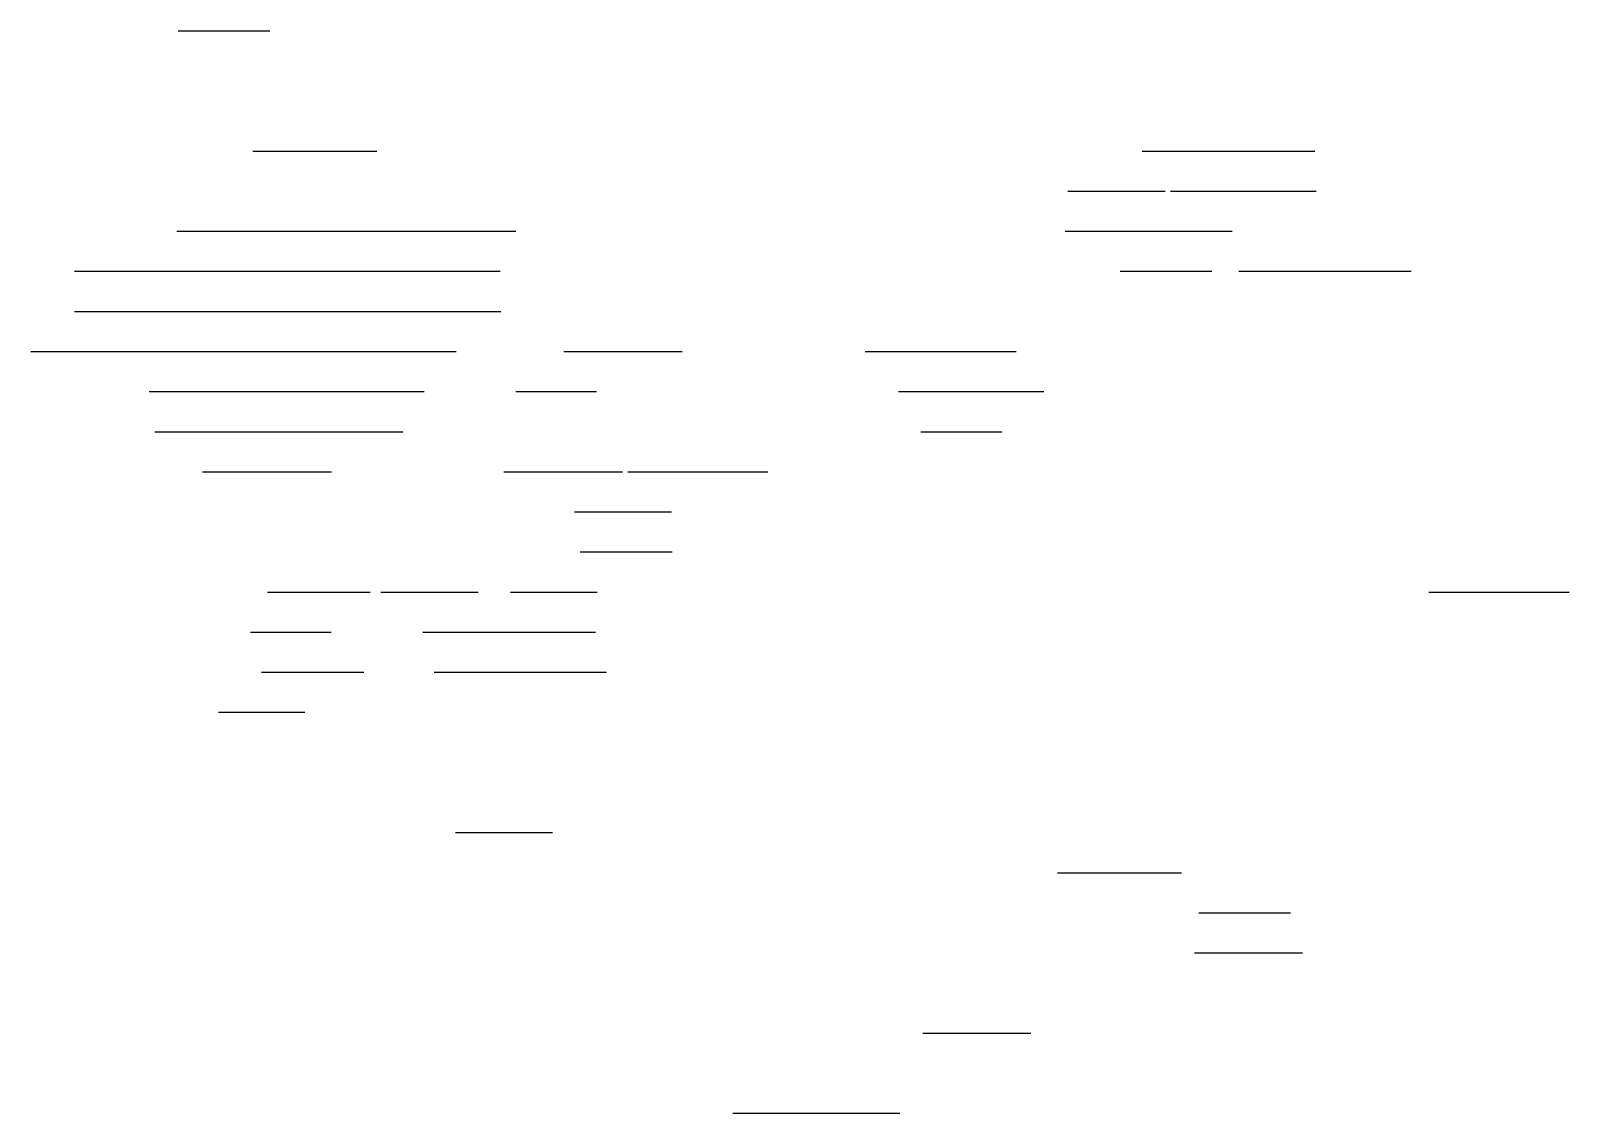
# Model space of a CAD drawing. Header units: millimetres. Extents: x -32.77 to -31.72, y 32.28 to 33.03.
import ezdxf

# ---------------------------------------------------------------- set-up
doc = ezdxf.new("R2010")
doc.units = ezdxf.units.MM
for name, color, linetype in [('AREA_A2_PEN_2_AREA_NIVEL_4', 6, 'CONTINUOUS'), ('AREA_A2_PEN_5_AREA_NIVEL_3', 30, 'CONTINUOUS'), ('AREA_A2_PEN_6_AREA_NIVEL_2', 5, 'CONTINUOUS')]:
    doc.layers.add(name, color=color, linetype=linetype)

msp = doc.modelspace()

# ---------------------------------------------------------------- linework, layer by layer
at = {"layer": 'AREA_A2_PEN_2_AREA_NIVEL_4', "color": 6}
for p, q in [((-32.012288, 32.943521), (-31.893934, 32.943521)), ((-31.993004, 32.916021), (-31.893034, 32.916021)), ((-32.674816, 32.888521), (-32.442068, 32.888521)), ((-32.065238, 32.888521), (-31.950711, 32.888521)), ((-32.74503, 32.861021), (-32.452856, 32.861021)), ((-32.027541, 32.861021), (-31.964668, 32.861021)), ((-32.745049, 32.833521), (-32.452561, 32.833521)), ((-32.774986, 32.806021), (-32.483141, 32.806021)), ((-32.202378, 32.806021), (-32.098939, 32.806021)), ((-32.693677, 32.778521), (-32.505068, 32.778521)), ((-32.179626, 32.778521), (-32.079774, 32.778521)), ((-32.689939, 32.751021), (-32.519639, 32.751021)), ((-32.657196, 32.723521), (-32.568538, 32.723521)), ((-32.450328, 32.723521), (-32.369058, 32.723521)), ((-32.616754, 32.586021), (-32.54642, 32.586021))]:
    msp.add_line(p, q, dxfattribs=at)
at = {"layer": 'AREA_A2_PEN_5_AREA_NIVEL_3', "color": 30}
for p, q in [((-32.063353, 32.916021), (-31.996706, 32.916021)), ((-32.16423, 32.751021), (-32.108697, 32.751021)), ((-32.365364, 32.723521), (-32.269318, 32.723521)), ((-32.401957, 32.696021), (-32.335393, 32.696021)), ((-32.624267, 32.613521), (-32.568799, 32.613521)), ((-32.646282, 32.558521), (-32.586991, 32.558521)), ((-31.97357, 32.421021), (-31.910646, 32.421021)), ((-31.976478, 32.393521), (-31.902372, 32.393521))]:
    msp.add_line(p, q, dxfattribs=at)
at = {"layer": 'AREA_A2_PEN_6_AREA_NIVEL_2', "color": 5}
for p, q in [((-32.673909, 33.026021), (-32.61103, 33.026021)), ((-32.622554, 32.943521), (-32.537487, 32.943521)), ((-31.946176, 32.861021), (-31.827828, 32.861021)), ((-32.409256, 32.806021), (-32.327982, 32.806021)), ((-32.442198, 32.778521), (-32.386725, 32.778521)), ((-32.397908, 32.668521), (-32.334974, 32.668521)), ((-32.6125, 32.641021), (-32.542088, 32.641021)), ((-32.534676, 32.641021), (-32.467969, 32.641021)), ((-32.445733, 32.641021), (-32.386439, 32.641021)), ((-31.815725, 32.641021), (-31.719371, 32.641021)), ((-32.505936, 32.613521), (-32.387605, 32.613521)), ((-32.498297, 32.586021), (-32.37984, 32.586021)), ((-32.483668, 32.476021), (-32.416968, 32.476021)), ((-32.070501, 32.448521), (-31.985459, 32.448521)), ((-32.162793, 32.338521), (-32.088769, 32.338521)), ((-32.293237, 32.283521), (-32.178627, 32.283521))]:
    msp.add_line(p, q, dxfattribs=at)

doc.saveas('drawing.dxf')
